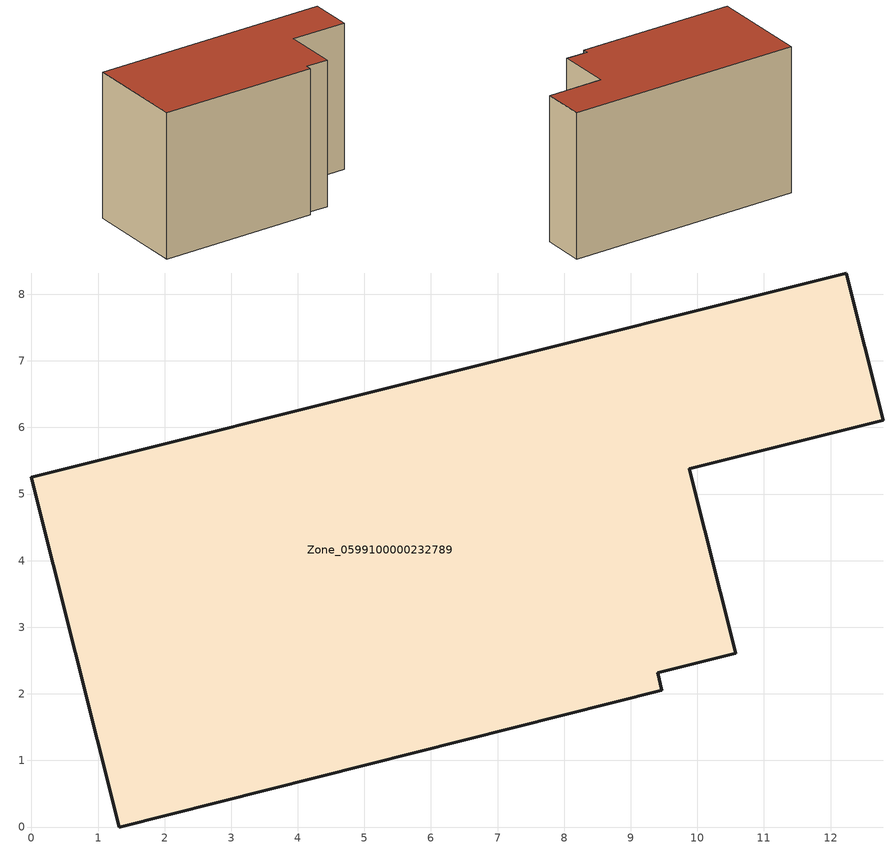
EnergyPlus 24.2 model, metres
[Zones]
Zone_0599100000232789
 floor ground (C_G): 0,5.25 12.24,8.32 12.79,6.11 9.88,5.38 10.58,2.61 9.41,2.32 9.47,2.05 1.32,0 z0
 wall outside (C_F): 1.32,0 9.47,2.05 9.41,2.32 10.58,2.61 9.88,5.38 12.79,6.11 12.24,8.32 0,5.25 1.32,0 z0:7.85
 roof outside (C_R): 12.24,8.32 0,5.25 1.32,0 9.47,2.05 9.41,2.32 10.58,2.61 9.88,5.38 12.79,6.11 z7.85
[BUILDING]
Pand.0599100000232789: North Axis=0; Terrain=City; Loads Convergence Tolerance Value=0.04; Temperature Convergence Tolerance Value=0.4; Solar Distribution=FullExterior; Maximum Number of Warmup Days=25; Minimum Number of Warmup Days=1
[Site:Location]
Rotterdam.The.Hague.AP_ZH_NLD Design_Conditions: Latitude=51.96; Longitude=4.45; Time Zone=1; Elevation=-4.5
[SITE:GROUNDTEMPERATURE:BUILDINGSURFACE]
18, 18, 18, 18, 18, 18, 18, 18, 18, 18, 18, 18
[MATERIAL] Thermal Absorptance=0.9; Solar Absorptance=0.7; Visible Absorptance=0.7
Name | Roughness | Thickness | Conductivity | Density | Specific Heat
G.TI.1975-1991 | MediumSmooth | 0.15 | 0.288461 | 540 | 1210
F.TI.1975-1991 | Rough | 0.3 | 0.230769 | 1920 | 840
R.TI.1975-1991 | MediumRough | 0.2 | 0.153846 | 1500 | 1000
[CONSTRUCTION]
C_G: G.TI.1975-1991
C_F: F.TI.1975-1991
C_R: R.TI.1975-1991
[ZONE]
Zone_0599100000232789: Type=1; Multiplier=1; Ceiling Height=Autocalculate; Volume=Autocalculate; Floor Area=autocalculate; Part of Total Floor Area=Yes
[ZONEINFILTRATION:DESIGNFLOWRATE]
Infil_Zone_0599100000232789: Zone or ZoneList or Space or SpaceList=Zone_0599100000232789; Schedule=AlwaysOn; Design Flow Rate Calculation Method=Flow/Area; Flow Rate per Floor Area=0.003; Constant Term Coefficient=1; Temperature Term Coefficient=0; Velocity Term Coefficient=0; Velocity Squared Term Coefficient=0
[HVACTEMPLATE:ZONE:IDEALLOADSAIRSYSTEM]
Zone_0599100000232789: Maximum Heating Supply Air Temperature=50; Minimum Cooling Supply Air Temperature=13; Maximum Heating Supply Air Humidity Ratio=0.0156; Minimum Cooling Supply Air Humidity Ratio=0.0077; Heating Limit=NoLimit; Cooling Limit=NoLimit; Dehumidification Control Type=ConstantSensibleHeatRatio; Cooling Sensible Heat Ratio=0.7; Dehumidification Setpoint=60; Humidification Control Type=None; Humidification Setpoint=30; Outdoor Air Method=None; Outdoor Air Flow Rate per Person=0.00944; Outdoor Air Flow Rate per Zone Floor Area=0; Outdoor Air Flow Rate per Zone=0; Demand Controlled Ventilation Type=None; Outdoor Air Economizer Type=NoEconomizer; Heat Recovery Type=None; Sensible Heat Recovery Effectiveness=0.7; Latent Heat Recovery Effectiveness=0.65
[ZONECONTROL:THERMOSTAT]
ThermostatControl_Zone_0599100000232789: Zone or ZoneList=Zone_0599100000232789; Control Type Schedule=DualSetpointControlType; Control 1=Thermostat_Zone_0599100000232789; Temperature Difference Between Cutout And Setpoint=0
[THERMOSTATSETPOINT:DUALSETPOINT]
Thermostat_Zone_0599100000232789: Heating Setpoint Temperature Schedule=HeatingSetpoint_Zone_0599100000232789; Cooling Setpoint Temperature Schedule=CoolingSetpoint_Zone_0599100000232789
[SCHEDULE:COMPACT]
HeatingSetpoint_Zone_0599100000232789: Through: 12/31, For: AllDays, Until: 24:00, 21
CoolingSetpoint_Zone_0599100000232789: Through: 12/31, For: AllDays, Until: 24:00, 24
DualSetpointControlType: Through: 12/31, For: AllDays, Until: 24:00, 4
AlwaysOn: Through: 12/31, For: AllDays, Until: 24:00, 1
